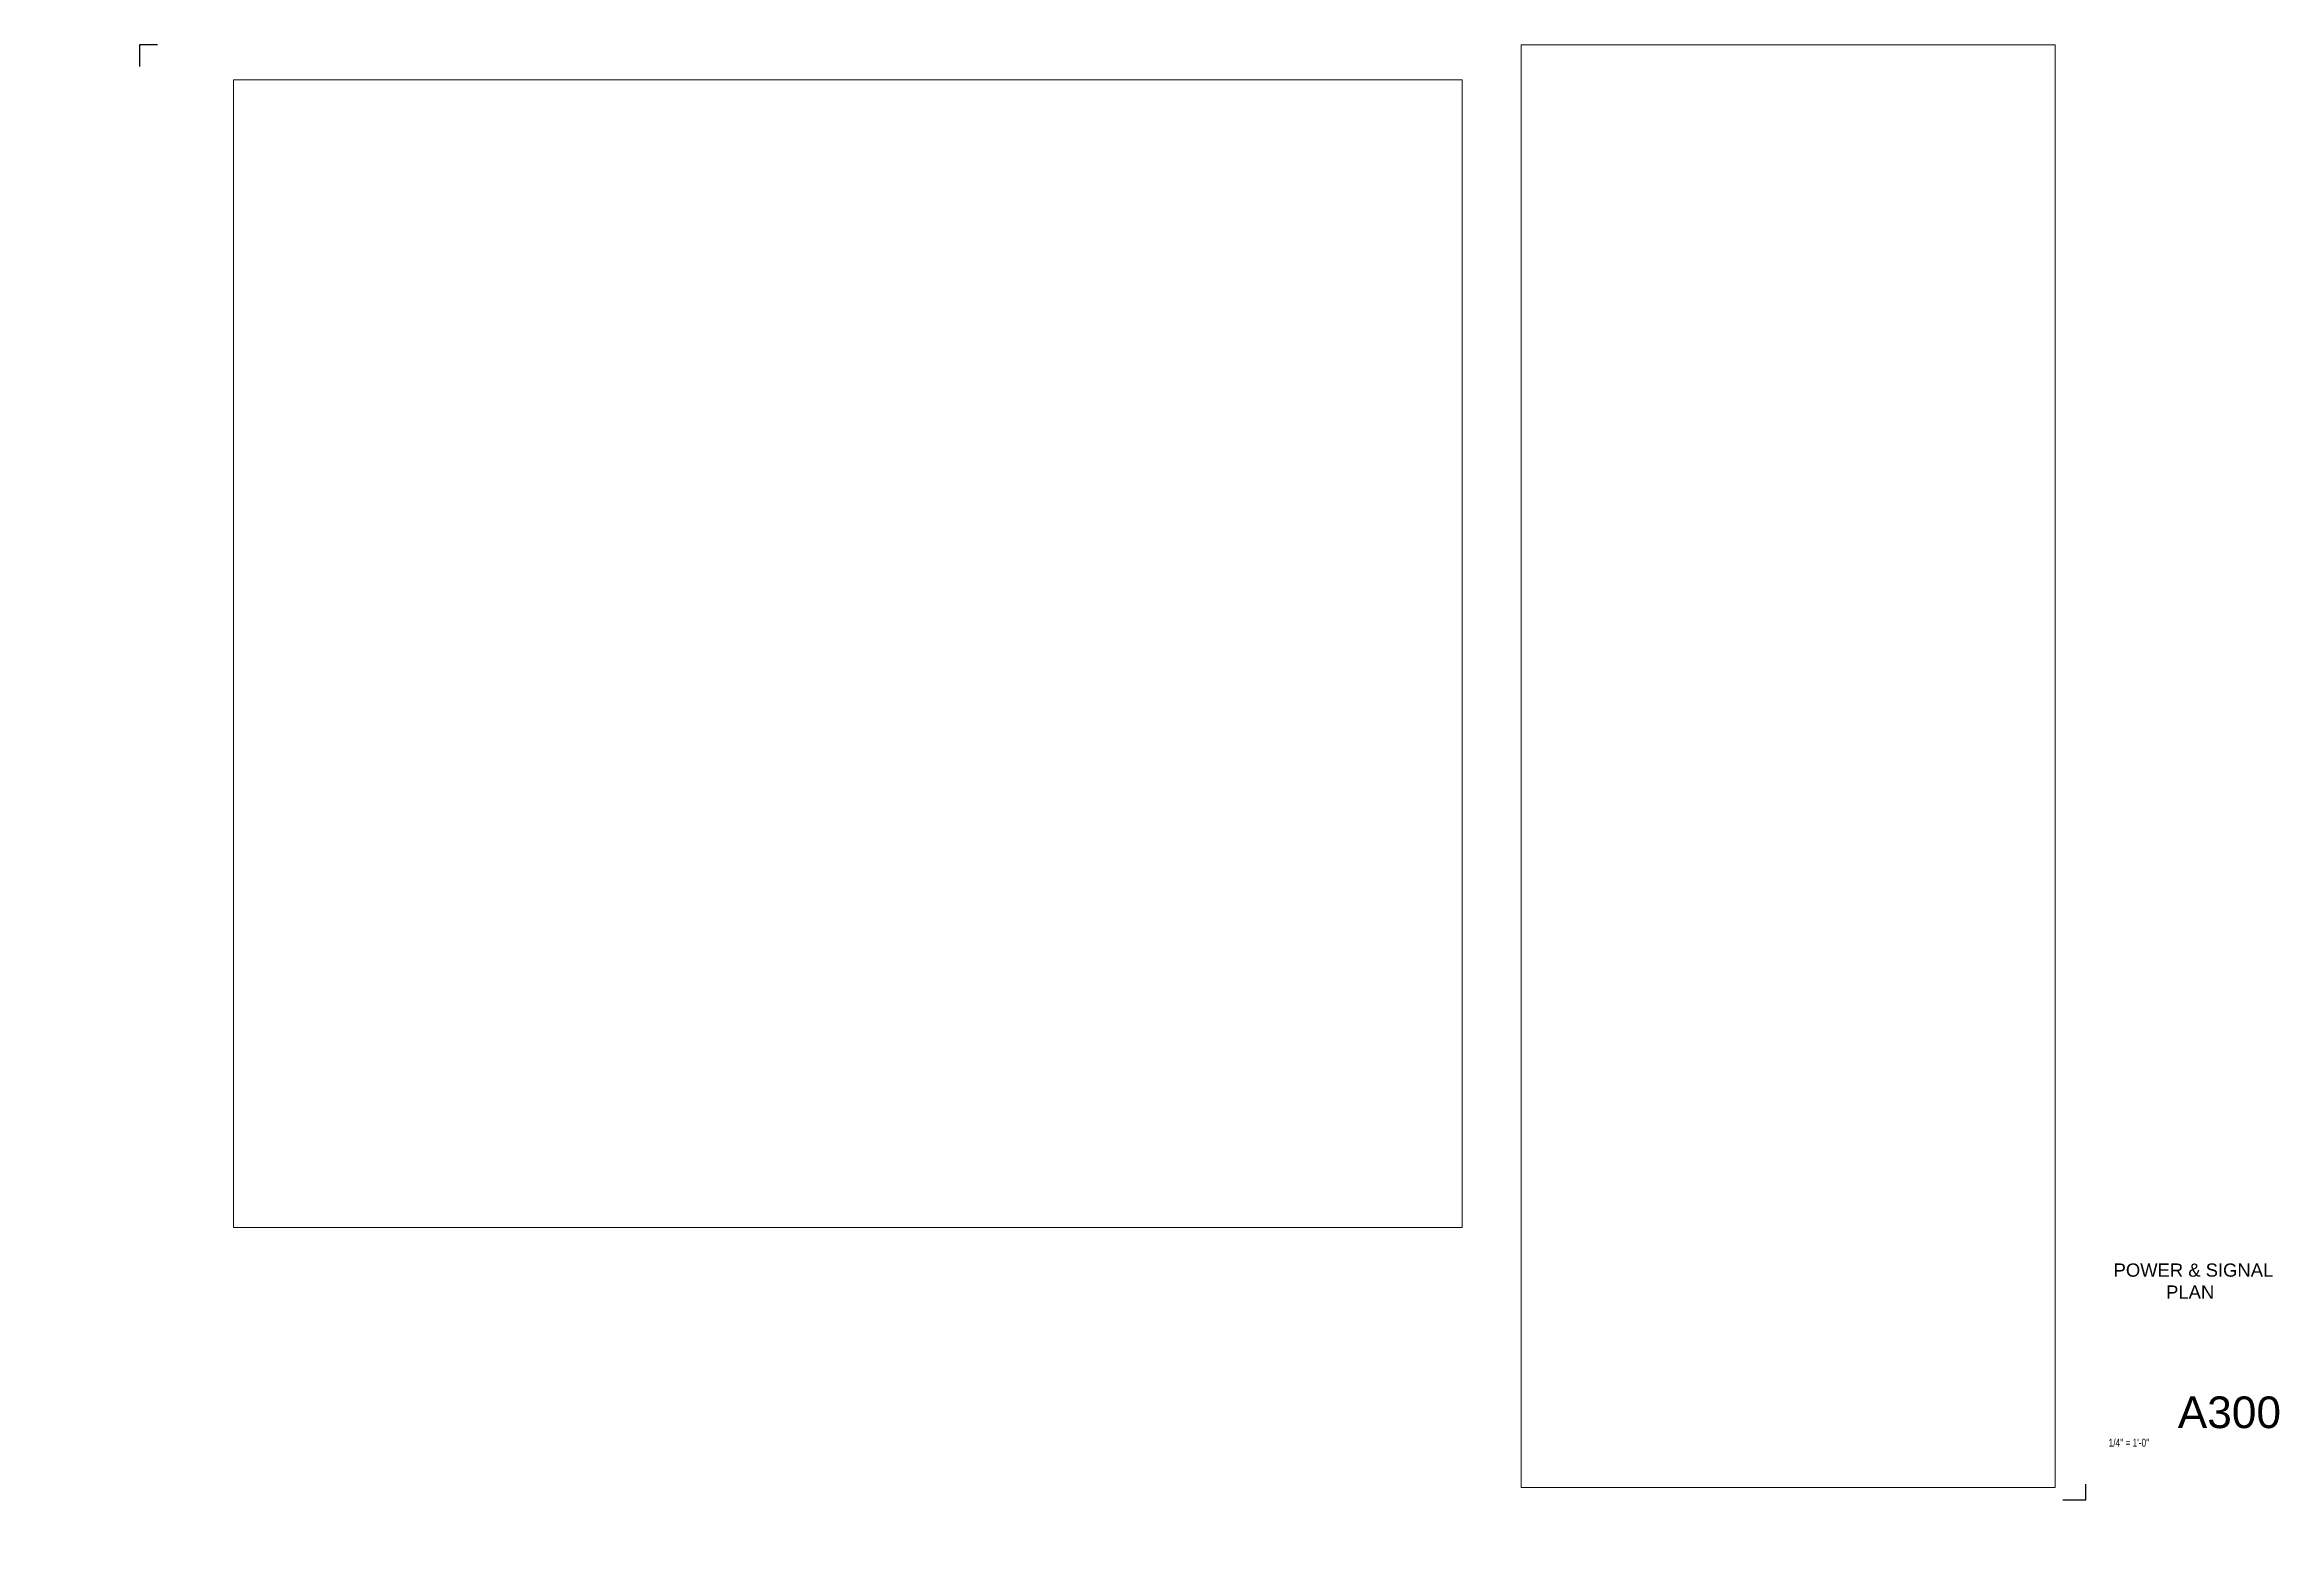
# Paper-space layout 'A300 - POWER AND SIGNAL PLAN 24x36' of a CAD drawing. Header units: inches. Extents: x 0 to 35.3, y 0 to 23.5.
import ezdxf
from ezdxf.enums import TextEntityAlignment as Align

# ---------------------------------------------------------------- set-up
doc = ezdxf.new("R2010")
doc.units = ezdxf.units.IN
doc.header["$LTSCALE"] = 96
doc.header["$MEASUREMENT"] = 0
doc.layers.add('TTLB', color=254, linetype='Continuous')
doc.layers.add('Viewport', color=14, linetype='Continuous', plot=False)
doc.styles.add('OTJ_Title1', font='swiss.ttf')
doc.styles.add('XFINE', font='helvlght.shx', dxfattribs={"width": 0.85, "bigfont": 'special.shx'})
doc.styles.add('XFINE_6', font='swissl.ttf', dxfattribs={"height": 0.208333})

# ---------------------------------------------------------------- blocks, each defined once
blk = doc.blocks.new('A$C66E010E5')
at = {"layer": 'TTLB', "color": 7, "style": 'OTJ_Title1', "width": 0.7}
blk.add_attdef('SHEET', text='', height=0.5, dxfattribs=at).set_placement((1.708, 0.542), align=Align.MIDDLE_CENTER)
at = {"layer": 'TTLB', "color": 7, "style": 'XFINE', "width": 0.75}
blk.add_attdef('SCALE', text='', height=0.125, dxfattribs=at).set_placement((0.208, 0.125), align=Align.TOP_CENTER)

psp = doc.layouts.new('A300 - POWER AND SIGNAL PLAN 24x36')

# ---------------------------------------------------------------- linework, layer by layer
at = {"layer": 'DefPoints'}
for points in [[(1.784, 23.49), (1.5, 23.49), (1.5, 23.147)], [(31.889, 0.5), (32.25, 0.5), (32.25, 0.748)]]:
    psp.add_lwpolyline(points, dxfattribs=at)
psp.add_point((0.003, 0.001), dxfattribs=at)

# ---------------------------------------------------------------- block references
ref = psp.add_blockref('A$C66E010E5', (32.724, 1.34))
ref.add_attrib('SHEET', 'A300', dxfattribs={"layer": 'TTLB', "color": 7, "height": 0.5, "style": 'OTJ_Title1'}).set_placement((34.52, 1.882), align=Align.MIDDLE_CENTER)
ref.add_attrib('SCALE', '1/4" = 1\'-0"', dxfattribs={"layer": 'TTLB', "color": 7, "height": 0.125, "style": 'XFINE', "width": 0.75}).set_placement((32.932, 1.465), align=Align.TOP_CENTER)

# ---------------------------------------------------------------- texts
at = {"insert": (32.362, 4.233), "char_height": 0.20833, "attachment_point": 1, "style": 'XFINE_6'}
psp.add_mtext_dynamic_manual_height_columns('\\pi0.32855;POWER & SIGNAL \\P\\pi1.1581;PLAN', width=2.97762, gutter_width=0.417, heights=[1.555], dxfattribs=at)

# ---------------------------------------------------------------- viewports
at = {"layer": 'Viewport'}
psp.add_viewport(center=(27.55, 12.092), size=(8.438, 22.7964), view_center_point=(8193.805, 1013.541), view_height=2188.4575, dxfattribs=at)
psp.add_viewport(center=(12.693, 13.868), size=(19.414, 18.13069), view_center_point=(925.947, 763.49), view_height=870.27335, status=3, dxfattribs=at)

doc.saveas('drawing.dxf')
